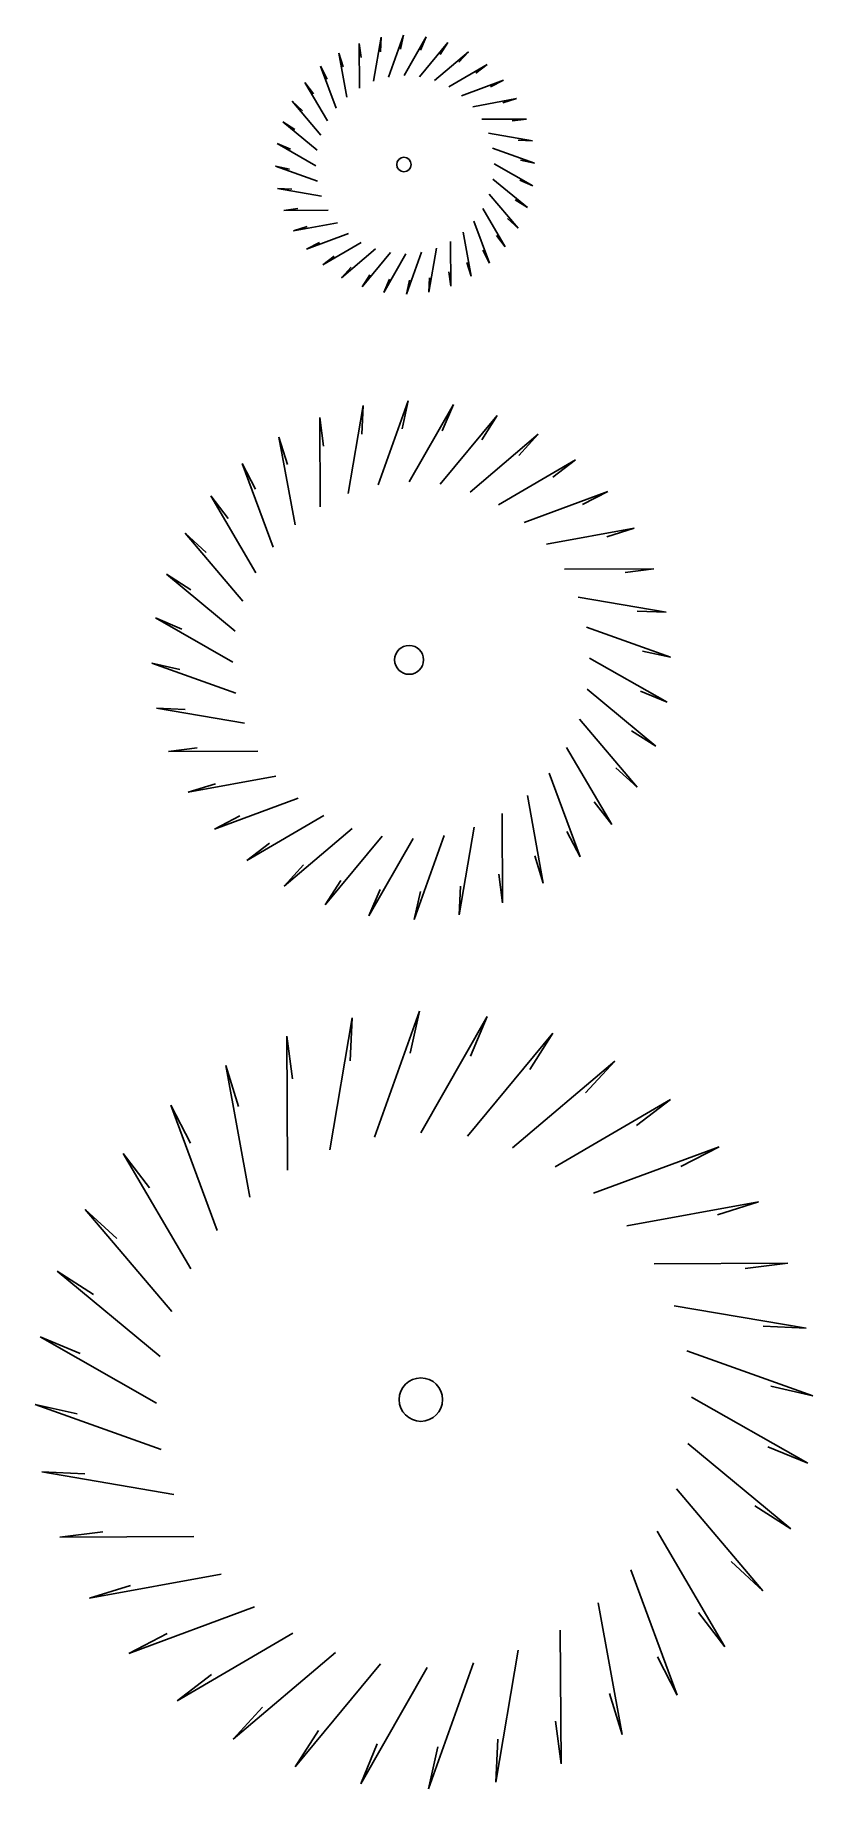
# Model space of a CAD drawing. Extents: x 196.2 to 205.5, y 41.1 to 62.
import ezdxf

# ---------------------------------------------------------------- set-up
doc = ezdxf.new("R2010")
doc.units = 0
doc.header["$LTSCALE"] = 10
doc.layers.get('0').update_dxf_attribs({"linetype": 'CONTINUOUS'})

msp = doc.modelspace()

# ---------------------------------------------------------------- linework, layer by layer
at = {"color": 0}
for p, q in [((200.431, 61.454), (200.609, 61.953)), ((200.609, 61.953), (200.572, 61.787)), ((200.086, 61.324), (200.083, 61.855)), ((200.083, 61.855), (200.105, 61.685)), ((200.253, 61.404), (200.342, 61.927)), ((200.342, 61.927), (200.334, 61.756)), ((200.615, 61.472), (200.877, 61.933)), ((200.799, 61.458), (201.137, 61.866)), ((200.877, 61.933), (200.811, 61.775)), ((200.978, 61.412), (201.382, 61.756)), ((201.137, 61.866), (201.045, 61.722)), ((201.382, 61.756), (201.267, 61.63)), ((199.807, 61.084), (199.622, 61.582)), ((199.622, 61.582), (199.701, 61.43)), ((199.936, 61.216), (199.841, 61.738)), ((199.841, 61.738), (199.892, 61.575)), ((201.146, 61.336), (201.604, 61.604)), ((201.604, 61.604), (201.468, 61.5)), ((199.703, 60.932), (199.435, 61.39)), ((199.435, 61.39), (199.538, 61.254)), ((201.299, 61.232), (201.796, 61.416)), ((201.796, 61.416), (201.644, 61.337)), ((199.626, 60.763), (199.283, 61.168)), ((199.283, 61.168), (199.409, 61.052)), ((201.431, 61.102), (201.953, 61.198)), ((201.953, 61.198), (201.79, 61.147)), ((199.581, 60.584), (199.172, 60.923)), ((199.172, 60.923), (199.316, 60.831)), ((201.538, 60.952), (202.069, 60.955)), ((202.069, 60.955), (201.9, 60.933)), ((201.618, 60.786), (202.142, 60.697)), ((202.142, 60.697), (201.971, 60.704)), ((199.567, 60.4), (199.105, 60.663)), ((199.105, 60.663), (199.263, 60.597)), ((201.668, 60.608), (202.168, 60.429)), ((199.585, 60.216), (199.085, 60.395)), ((199.085, 60.395), (199.252, 60.357)), ((201.686, 60.424), (202.148, 60.161)), ((202.168, 60.429), (202.001, 60.467)), ((199.635, 60.038), (199.111, 60.127)), ((199.111, 60.127), (199.282, 60.12)), ((201.672, 60.24), (202.081, 59.901)), ((202.148, 60.161), (201.99, 60.227)), ((199.184, 59.869), (199.353, 59.891)), ((199.714, 59.872), (199.184, 59.869)), ((201.55, 59.892), (201.818, 59.434)), ((201.627, 60.061), (201.97, 59.656)), ((202.081, 59.901), (201.937, 59.993)), ((199.822, 59.722), (199.3, 59.626)), ((199.3, 59.626), (199.463, 59.677)), ((201.446, 59.74), (201.631, 59.242)), ((201.97, 59.656), (201.844, 59.772)), ((199.954, 59.592), (199.457, 59.408)), ((199.457, 59.408), (199.609, 59.487)), ((200.107, 59.488), (199.649, 59.22)), ((201.167, 59.5), (201.17, 58.969)), ((201.317, 59.608), (201.412, 59.086)), ((201.818, 59.434), (201.715, 59.57)), ((199.649, 59.22), (199.785, 59.324)), ((200.275, 59.412), (199.871, 59.068)), ((200.454, 59.366), (200.116, 58.958)), ((200.638, 59.352), (200.376, 58.891)), ((200.822, 59.37), (200.644, 58.871)), ((201, 59.42), (200.911, 58.897)), ((201.412, 59.086), (201.361, 59.249)), ((201.631, 59.242), (201.552, 59.394)), ((199.871, 59.068), (199.986, 59.194)), ((200.116, 58.958), (200.208, 59.102)), ((200.376, 58.891), (200.442, 59.049)), ((200.644, 58.871), (200.681, 59.037)), ((200.911, 58.897), (200.919, 59.068)), ((201.17, 58.969), (201.148, 59.139)), ((200.308, 56.603), (200.665, 57.602)), ((200.665, 57.602), (200.591, 57.269)), ((199.619, 56.343), (199.613, 57.404)), ((199.613, 57.404), (199.657, 57.065)), ((199.952, 56.503), (200.13, 57.549)), ((200.13, 57.549), (200.115, 57.208)), ((200.676, 56.639), (201.201, 57.561)), ((201.044, 56.611), (201.722, 57.428)), ((201.201, 57.561), (201.07, 57.246)), ((201.722, 57.428), (201.538, 57.14)), ((199.319, 56.128), (199.128, 57.172)), ((199.128, 57.172), (199.231, 56.846)), ((201.402, 56.519), (202.211, 57.206)), ((202.211, 57.206), (201.98, 56.955)), ((199.06, 55.864), (198.692, 56.859)), ((198.692, 56.859), (198.849, 56.555)), ((201.739, 56.367), (202.655, 56.903)), ((202.655, 56.903), (202.383, 56.695)), ((202.044, 56.158), (203.039, 56.527)), ((203.039, 56.527), (202.736, 56.37)), ((198.852, 55.558), (198.316, 56.474)), ((198.316, 56.474), (198.523, 56.203)), ((198.7, 55.222), (198.013, 56.031)), ((198.013, 56.031), (198.264, 55.799)), ((202.308, 55.9), (203.352, 56.091)), ((203.352, 56.091), (203.026, 55.988)), ((198.608, 54.864), (197.791, 55.541)), ((197.791, 55.541), (198.079, 55.357)), ((202.524, 55.6), (203.585, 55.606)), ((203.585, 55.606), (203.246, 55.562)), ((202.684, 55.267), (203.73, 55.089)), ((203.73, 55.089), (203.388, 55.104)), ((198.58, 54.495), (197.658, 55.021)), ((197.658, 55.021), (197.973, 54.889)), ((202.783, 54.911), (203.783, 54.554)), ((198.616, 54.128), (197.617, 54.485)), ((197.617, 54.485), (197.95, 54.41)), ((202.82, 54.543), (203.742, 54.018)), ((203.783, 54.554), (203.449, 54.628)), ((202.792, 54.175), (203.609, 53.497)), ((203.742, 54.018), (203.426, 54.149)), ((198.716, 53.772), (197.67, 53.95)), ((197.67, 53.95), (198.011, 53.934)), ((202.7, 53.817), (203.387, 53.008)), ((203.609, 53.497), (203.321, 53.681)), ((197.815, 53.432), (198.154, 53.476)), ((198.876, 53.439), (197.815, 53.432)), ((202.548, 53.48), (203.084, 52.564)), ((203.387, 53.008), (203.135, 53.239)), ((199.091, 53.138), (198.047, 52.948)), ((198.047, 52.948), (198.373, 53.05)), ((202.339, 53.175), (202.708, 52.18)), ((199.355, 52.88), (198.36, 52.511)), ((202.081, 52.911), (202.271, 51.867)), ((203.084, 52.564), (202.876, 52.836)), ((198.36, 52.511), (198.664, 52.668)), ((199.66, 52.671), (198.745, 52.135)), ((201.78, 52.695), (201.787, 51.634)), ((199.997, 52.519), (199.188, 51.832)), ((200.355, 52.427), (199.678, 51.61)), ((200.724, 52.399), (200.198, 51.477)), ((201.091, 52.436), (200.734, 51.436)), ((201.447, 52.535), (201.269, 51.489)), ((202.708, 52.18), (202.551, 52.483)), ((198.745, 52.135), (199.016, 52.343)), ((202.271, 51.867), (202.169, 52.193)), ((199.188, 51.832), (199.42, 52.084)), ((201.787, 51.634), (201.743, 51.973)), ((199.678, 51.61), (199.862, 51.898)), ((200.198, 51.477), (200.33, 51.793)), ((200.734, 51.436), (200.809, 51.77)), ((201.269, 51.489), (201.285, 51.831)), ((200.265, 48.845), (200.8, 50.344)), ((200.8, 50.344), (200.688, 49.844)), ((200.816, 48.9), (201.604, 50.283)), ((201.604, 50.283), (201.407, 49.81)), ((199.731, 48.696), (199.998, 50.265)), ((199.998, 50.265), (199.975, 49.753)), ((201.369, 48.858), (202.385, 50.083)), ((202.385, 50.083), (202.109, 49.651)), ((199.231, 48.456), (199.222, 50.048)), ((199.222, 50.048), (199.288, 49.539)), ((198.781, 48.133), (198.495, 49.699)), ((198.495, 49.699), (198.648, 49.21)), ((201.906, 48.72), (203.12, 49.751)), ((203.12, 49.751), (202.772, 49.373)), ((198.393, 47.736), (197.84, 49.229)), ((197.84, 49.229), (198.076, 48.774)), ((202.411, 48.492), (203.785, 49.296)), ((203.785, 49.296), (203.378, 48.984)), ((198.08, 47.279), (197.276, 48.653)), ((197.276, 48.653), (197.588, 48.245)), ((202.869, 48.179), (204.361, 48.732)), ((204.361, 48.732), (203.906, 48.496)), ((197.852, 46.774), (196.822, 47.987)), ((196.822, 47.987), (197.199, 47.64)), ((203.265, 47.791), (204.831, 48.077)), ((204.831, 48.077), (204.342, 47.924)), ((203.588, 47.341), (205.18, 47.35)), ((205.18, 47.35), (204.672, 47.284)), ((197.714, 46.237), (196.489, 47.253)), ((196.489, 47.253), (196.921, 46.976)), ((203.828, 46.841), (205.397, 46.574)), ((205.397, 46.574), (204.885, 46.597)), ((197.672, 45.684), (196.289, 46.472)), ((196.289, 46.472), (196.762, 46.275)), ((203.978, 46.307), (205.477, 45.772)), ((204.032, 45.756), (205.415, 44.968)), ((205.477, 45.772), (204.976, 45.884)), ((197.727, 45.132), (196.228, 45.668)), ((196.228, 45.668), (196.728, 45.556)), ((203.99, 45.203), (205.215, 44.187)), ((205.415, 44.968), (204.942, 45.165)), ((197.876, 44.599), (196.307, 44.866)), ((196.307, 44.866), (196.819, 44.842)), ((203.853, 44.666), (204.883, 43.453)), ((205.215, 44.187), (204.784, 44.463)), ((196.524, 44.09), (197.033, 44.155)), ((198.116, 44.099), (196.524, 44.09)), ((203.624, 44.161), (204.428, 42.787)), ((198.439, 43.648), (196.873, 43.363)), ((203.311, 43.703), (203.864, 42.211)), ((204.883, 43.453), (204.506, 43.8)), ((196.873, 43.363), (197.363, 43.516)), ((198.836, 43.261), (197.343, 42.708)), ((202.924, 43.307), (203.209, 41.741)), ((204.428, 42.787), (204.117, 43.194)), ((202.473, 42.984), (202.482, 41.392)), ((197.343, 42.708), (197.798, 42.944)), ((199.293, 42.948), (197.919, 42.144)), ((199.798, 42.719), (198.585, 41.689)), ((200.335, 42.582), (199.319, 41.357)), ((201.44, 42.594), (200.904, 41.096)), ((201.973, 42.744), (201.706, 41.175)), ((203.864, 42.211), (203.629, 42.666)), ((197.919, 42.144), (198.327, 42.455)), ((200.888, 42.54), (200.1, 41.157)), ((203.209, 41.741), (203.056, 42.23)), ((198.585, 41.689), (198.932, 42.066)), ((199.319, 41.357), (199.596, 41.789)), ((202.482, 41.392), (202.417, 41.901)), ((200.1, 41.157), (200.297, 41.63)), ((200.904, 41.096), (201.016, 41.596)), ((201.706, 41.175), (201.73, 41.687))]:
    msp.add_line(p, q, dxfattribs=at)
for centre, radius in [((200.614, 60.414), 0.0861), ((200.675, 54.523), 0.172), ((200.815, 45.725), 0.258)]:
    msp.add_circle(centre, radius, dxfattribs=at)

doc.saveas('drawing.dxf')
